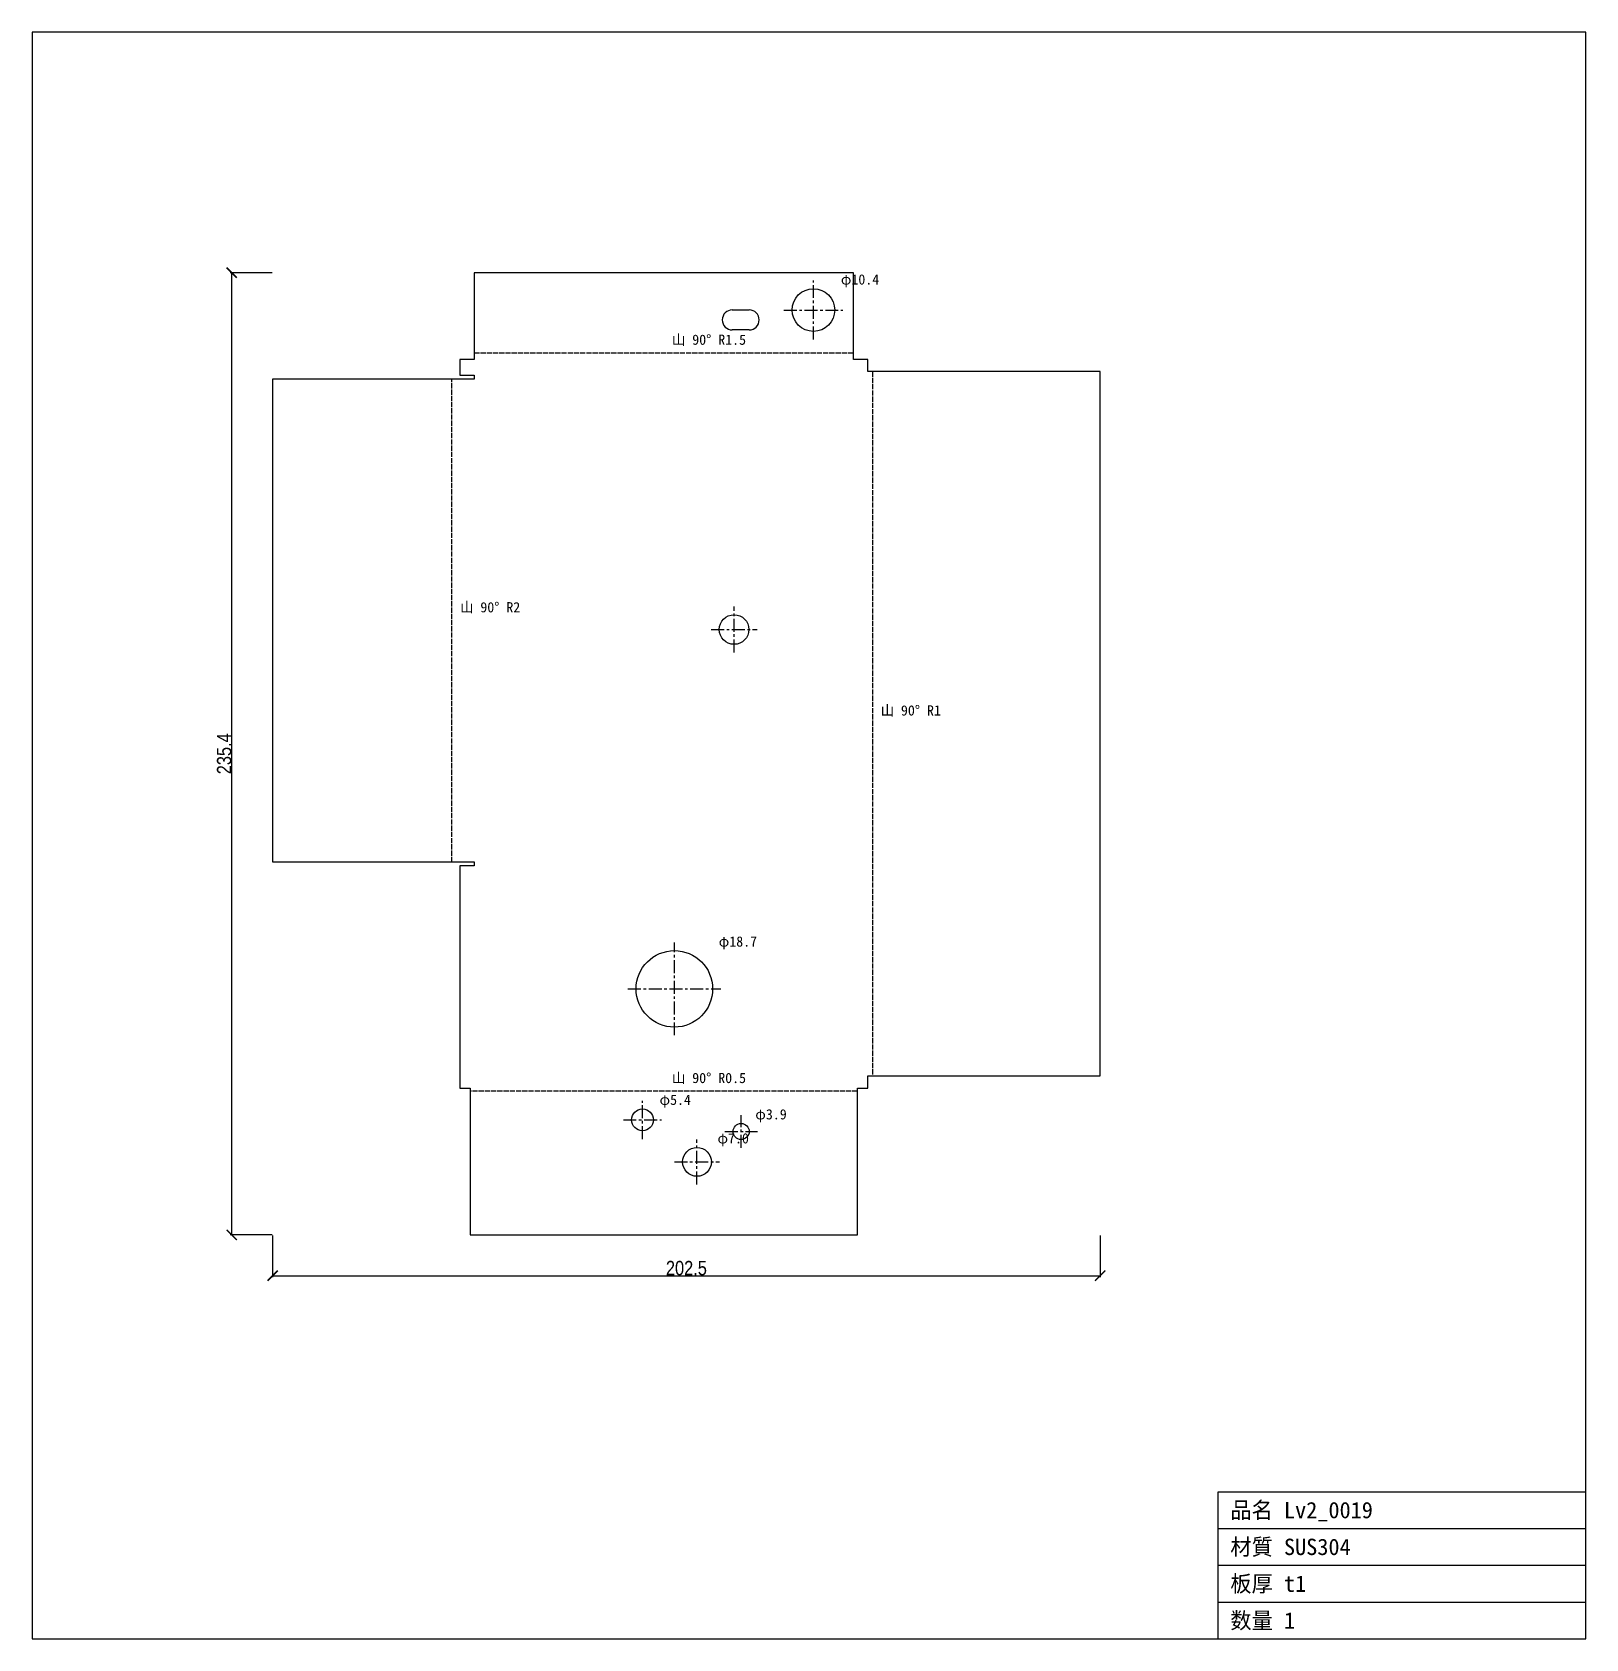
# Model space of a CAD drawing. Header units: millimetres. Extents: x -105 to 276, y -135 to 258.
import ezdxf

# ---------------------------------------------------------------- set-up
doc = ezdxf.new("R2010")
doc.units = ezdxf.units.MM
doc.linetypes.add('CENTER', pattern=[5.08, 3.175, -0.635, 0.635, -0.635])
doc.linetypes.add('DASHED', pattern=[1.524, 1.27, -0.254])
for name, color, linetype in [('中心線', 7, 'Continuous'), ('図枠', 7, 'Continuous'), ('外形', 7, 'Continuous'), ('寸法', 7, 'Continuous'), ('文字', 7, 'Continuous'), ('曲げ線', 7, 'Continuous')]:
    doc.layers.add(name, color=color, linetype=linetype)
doc.styles.add('OpenSansCondensed-Light', font='OpenSansCondensed-Light.ttf')
doc.dimstyles.new('EZDXF', dxfattribs={"dimtxt": 0.25, "dimasz": 0.175, "dimexe": 0.375, "dimexo": 0.125, "dimgap": 0.1, "dimtad": 1, "dimlfac": 100, "dimzin": 12, "dimdsep": 46, "dimtxsty": 'OpenSansCondensed-Light', "dimblk": 'ARCHTICK', "dimcen": 2.5, "dimazin": 3, "dimtfac": 0.5, "dimtmove": 2, "dimatfit": 3})

# ---------------------------------------------------------------- blocks, each defined once
blk = doc.blocks.new('_ARCHTICK')
at = {"color": 0, "linetype": 'BYBLOCK', "const_width": 0.15}
blk.add_lwpolyline([(-0.5, -0.5), (0.5, 0.5)], dxfattribs=at)

msp = doc.modelspace()

# ---------------------------------------------------------------- linework, layer by layer
at = {"layer": '中心線', "color": 1, "linetype": 'CENTER'}
for p, q in [((86.48, 183.12), (86.48, 197.57)), ((79.25, 190.34), (93.7, 190.34)), ((67.08, 106.55), (67.08, 117.78)), ((61.46, 112.17), (72.69, 112.17)), ((52.47, 12.89), (52.47, 35.6)), ((41.11, 24.25), (63.82, 24.25)), ((44.66, -12.48), (44.66, -3.12)), ((39.98, -7.8), (49.34, -7.8)), ((68.8, -14.62), (68.8, -6.68)), ((64.83, -10.65), (72.77, -10.65)), ((58, -23.6), (58, -12.56)), ((52.48, -18.08), (63.52, -18.08))]:
    msp.add_line(p, q, dxfattribs=at)
at = {"layer": '図枠'}
for p, q in [((275.51, 258.32), (-104.69, 258.32)), ((-104.69, 258.32), (-104.69, -134.76)), ((275.51, -134.76), (275.51, 258.32)), ((185.51, -134.76), (185.51, -98.76)), ((185.51, -98.76), (275.51, -98.76)), ((185.51, -107.76), (275.51, -107.76)), ((185.51, -116.76), (275.51, -116.76)), ((185.51, -125.76), (275.51, -125.76)), ((-104.69, -134.76), (275.51, -134.76))]:
    msp.add_line(p, q, dxfattribs=at)
at = {"layer": '外形'}
for p, q in [((96.28, 199.47), (3.5, 199.47)), ((3.5, 199.47), (3.5, 178.26)), ((96.28, 178.26), (96.28, 199.47)), ((66.65, 190.37), (70.76, 190.37)), ((70.76, 185.45), (66.65, 185.45)), ((3.5, 178.26), (0, 178.26)), ((0, 178.26), (0, 174.41)), ((99.78, 178.26), (96.28, 178.26)), ((99.78, 175.26), (99.78, 178.26)), ((3.5, 173.41), (-45.84, 173.41)), ((-45.84, 173.41), (-45.84, 55.32)), ((0, 174.41), (3.5, 174.41)), ((3.5, 174.41), (3.5, 173.41)), ((156.66, 175.26), (99.78, 175.26)), ((156.66, 3), (156.66, 175.26)), ((-45.84, 55.32), (3.5, 55.32)), ((3.5, 55.32), (3.5, 54.32)), ((3.5, 54.32), (0, 54.32)), ((0, 54.32), (0, 0)), ((0, 0), (2.5, 0)), ((2.5, 0), (2.5, -35.92)), ((97.28, -35.92), (97.28, 0)), ((97.28, 0), (99.78, 0)), ((99.78, 0), (99.78, 3)), ((99.78, 3), (156.66, 3)), ((2.5, -35.92), (97.28, -35.92))]:
    msp.add_line(p, q, dxfattribs=at)
for centre, radius in [((86.48, 190.34), 5.22), ((67.08, 112.17), 3.62), ((52.47, 24.25), 9.36), ((44.66, -7.8), 2.68), ((68.8, -10.65), 1.97), ((58, -18.08), 3.52)]:
    msp.add_circle(centre, radius, dxfattribs=at)
for centre, start, end in [((66.65, 187.91), 90, -90), ((70.76, 187.91), -90, 90)]:
    msp.add_arc(centre, 2.46, start, end, dxfattribs=at)
at = {"layer": '曲げ線', "color": 3, "linetype": 'DASHED'}
for p, q in [((3.5, 179.83), (96.28, 179.83)), ((-1.96, 55.32), (-1.96, 173.41)), ((100.96, 175.26), (100.96, 3)), ((97.28, -0.79), (2.5, -0.79))]:
    msp.add_line(p, q, dxfattribs=at)

# ---------------------------------------------------------------- texts
at = {"layer": '文字'}
for s, height, p in [('φ10.4', 2.5, (93.2, 196.57)), ('山 90° R1.5', 2.5, (51.89, 181.83)), ('山 90° R2', 2.5, (0.04, 116.37)), ('山 90° R1', 2.5, (102.96, 91.13)), ('φ18.7', 2.5, (63.32, 34.6)), ('山 90° R0.5', 2.5, (51.89, 1.21)), ('φ5.4', 2.5, (48.84, -4.12)), ('φ3.9', 2.5, (72.27, -7.68)), ('φ7.0', 2.5, (63.02, -13.56)), ('品名 Lv2_0019', 4, (188.51, -105.26)), ('材質 SUS304', 4, (188.51, -114.26)), ('板厚 t1', 4, (188.51, -123.26)), ('数量 1', 4, (188.51, -132.26))]:
    msp.add_text(s, height=height, dxfattribs=at).set_placement(p)

# ---------------------------------------------------------------- dimensions: what is measured, and where the dimension line sits
at = {"layer": '寸法'}
msp.add_linear_dim(base=(-55.84, -35.92), p1=(-45.84, -35.92), p2=(-45.84, 199.47), angle=90, dimstyle='EZDXF', override={"dimtxt": 3.5, "dimasz": 2.5, "dimdec": 1, "dimlfac": 1}, dxfattribs=at).render()
msp.add_linear_dim(base=(-45.84, -45.92), p1=(-45.84, -35.92), p2=(156.66, -35.92), dimstyle='EZDXF', override={"dimtxt": 3.5, "dimasz": 2.5, "dimdec": 1, "dimlfac": 1}, dxfattribs=at).render()

doc.saveas('drawing.dxf')
